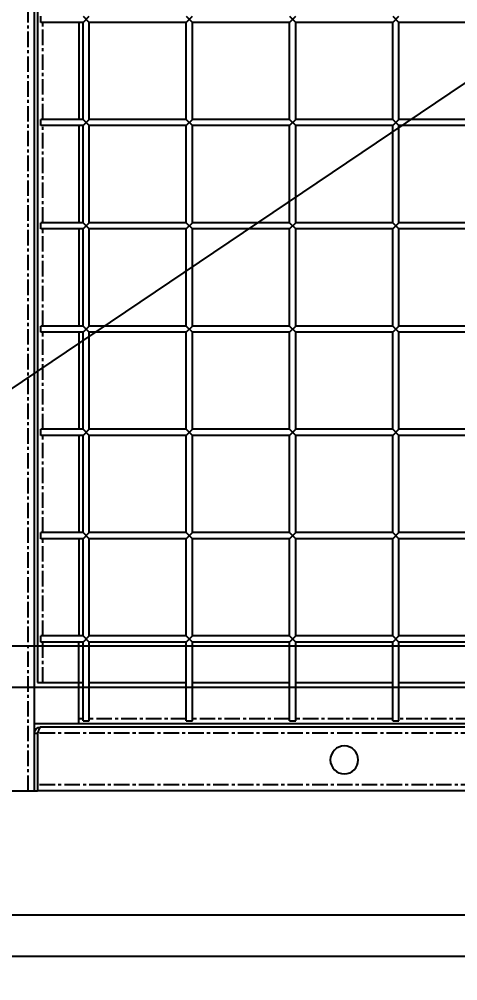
# Model space of a CAD drawing. Header units: millimetres. Extents: x -198529 to 244266, y -64 to 158464.
# Drawn here: x -165616.2 to -165403.8, y 106808.1 to 107273.5 of the extents above; entities that cross this region are included whole.
import ezdxf

# ---------------------------------------------------------------- set-up
doc = ezdxf.new("R2010")
doc.units = ezdxf.units.MM
doc.linetypes.add('CENTER', pattern=[12, 7.5, -1.5, 1.5, -1.5])
for name, color, linetype in [('0-DCC', 30, 'Continuous'), ('0-DCC-STRUC', 180, 'Continuous'), ('0-DCC-STRUC-T', 4, 'Continuous'), ('COIL-BANK', 8, 'Continuous')]:
    doc.layers.add(name, color=color, linetype=linetype)
doc.styles.add('DIM_FONT', font='SIMPLEX', dxfattribs={"width": 0.7, "bigfont": 'GBCBIG'})
doc.dimstyles.new('DIM-1', dxfattribs={"dimtxt": 150, "dimasz": 100, "dimexe": 100, "dimexo": 100, "dimgap": 100, "dimtad": 1, "dimdec": 0, "dimzin": 12, "dimdsep": 46, "dimtxsty": 'DIM_FONT', "dimblk": 'ARCHTICK', "dimcen": 2.5, "dimclrd": 256, "dimclre": 256, "dimclrt": 256, "dimadec": 0, "dimazin": 3, "dimtfac": 1, "dimtdec": 0, "dimtix": 1, "dimtmove": 2, "dimatfit": 3, "dimfxl": 1, "dimlwd": -1, "dimlwe": -1, "dimarcsym": 0})

# ---------------------------------------------------------------- blocks, each defined once
blk = doc.blocks.new('_ArchTick')
at = {"color": 0, "linetype": 'ByBlock', "const_width": 0.4}
blk.add_lwpolyline([(-0.5, -0.5), (0.5, 0.5)], dxfattribs=at)
blk = doc.blocks.new('*D219')
at = {"layer": '0-DCC-STRUC-T', "transparency": 16777216}
for p, q in [((-166445.77, 106720.01), (-166445.77, 104829)), ((-159245.77, 106720.01), (-159245.77, 104829)), ((-166445.77, 104929), (-159245.77, 104929))]:
    blk.add_line(p, q, dxfattribs=at)
at = {"layer": 'Defpoints', "color": 0, "transparency": 16777216}
for p in [(-166445.77, 106820.01), (-159245.77, 106820.01), (-159245.77, 104929)]:
    blk.add_point(p, dxfattribs=at)
at = {"layer": '0-DCC-STRUC-T', "transparency": 16777216, "xscale": 100, "yscale": 100, "zscale": 100, "rotation": 180}
blk.add_blockref('_ArchTick', (-166445.77, 104929), dxfattribs=at)
at = {"layer": '0-DCC-STRUC-T', "transparency": 16777216, "xscale": 100, "yscale": 100, "zscale": 100}
blk.add_blockref('_ArchTick', (-159245.77, 104929), dxfattribs=at)
at = {"layer": '0-DCC-STRUC-T', "transparency": 16777216, "insert": (-162845.77, 105104), "char_height": 150, "attachment_point": 5, "style": 'DIM_FONT'}
blk.add_mtext('7200', dxfattribs=at)
blk = doc.blocks.new('*D223')
at = {"layer": '0-DCC-STRUC-T', "transparency": 16777216}
for p, q in [((-166445.77, 106720.01), (-166445.77, 105389)), ((-162846, 106720.01), (-162846, 105389)), ((-166445.77, 105489), (-162846, 105489))]:
    blk.add_line(p, q, dxfattribs=at)
at = {"layer": 'Defpoints', "color": 0, "transparency": 16777216}
for p in [(-166445.77, 106820.01), (-162846, 106820.01), (-162846, 105489)]:
    blk.add_point(p, dxfattribs=at)
at = {"layer": '0-DCC-STRUC-T', "transparency": 16777216, "xscale": 100, "yscale": 100, "zscale": 100, "rotation": 180}
blk.add_blockref('_ArchTick', (-166445.77, 105489), dxfattribs=at)
at = {"layer": '0-DCC-STRUC-T', "transparency": 16777216, "xscale": 100, "yscale": 100, "zscale": 100}
blk.add_blockref('_ArchTick', (-162846, 105489), dxfattribs=at)
at = {"layer": '0-DCC-STRUC-T', "transparency": 16777216, "insert": (-164645.89, 105664), "char_height": 150, "attachment_point": 5, "style": 'DIM_FONT'}
blk.add_mtext('3600', dxfattribs=at)
blk = doc.blocks.new('DCC2850x1800(右)')
at = {"color": 0, "linetype": 'Continuous'}
for p, q in [((65616, -74478.48), (65616, -72678.48)), ((65614.5, -72730.88), (65614.5, -74426.08)), ((65392.5, -74106.48), (65439.5, -74106.48)), ((65442.5, -74103.48), (65439.5, -74106.48)), ((65442.5, -74106.48), (65439.5, -74103.48)), ((65439.5, -74153.48), (65439.5, -74106.48)), ((65442.5, -74153.48), (65442.5, -74106.48)), ((65442.5, -74106.48), (65489.5, -74106.48)), ((65492.5, -74103.48), (65489.5, -74106.48)), ((65492.5, -74106.48), (65489.5, -74103.48)), ((65489.5, -74153.48), (65489.5, -74106.48)), ((65492.5, -74153.48), (65492.5, -74106.48)), ((65492.5, -74106.48), (65539.5, -74106.48)), ((65542.5, -74103.48), (65539.5, -74106.48)), ((65542.5, -74106.48), (65539.5, -74103.48)), ((65539.5, -74153.48), (65539.5, -74106.48)), ((65542.5, -74153.48), (65542.5, -74106.48)), ((65542.5, -74106.48), (65589.5, -74106.48)), ((65592.5, -74103.48), (65589.5, -74106.48)), ((65592.5, -74106.48), (65589.5, -74103.48)), ((65589.5, -74153.48), (65589.5, -74106.48)), ((65592.5, -74153.48), (65592.5, -74106.48)), ((65592.5, -74106.48), (65613, -74106.48)), ((65594.5, -74106.48), (65594.5, -74153.48)), ((65613, -74106.48), (65613, -74103.48)), ((65392.5, -74153.48), (65439.5, -74153.48)), ((65442.5, -74153.48), (65439.5, -74156.48)), ((65442.5, -74156.48), (65439.5, -74153.48)), ((65442.5, -74153.48), (65489.5, -74153.48)), ((65492.5, -74153.48), (65489.5, -74156.48)), ((65492.5, -74156.48), (65489.5, -74153.48)), ((65492.5, -74153.48), (65539.5, -74153.48)), ((65542.5, -74153.48), (65539.5, -74156.48)), ((65542.5, -74156.48), (65539.5, -74153.48)), ((65542.5, -74153.48), (65589.5, -74153.48)), ((65592.5, -74153.48), (65589.5, -74156.48)), ((65592.5, -74156.48), (65589.5, -74153.48)), ((65592.5, -74153.48), (65613, -74153.48)), ((65613, -74156.48), (65613, -74153.48)), ((65392.5, -74156.48), (65439.5, -74156.48)), ((65439.5, -74203.48), (65439.5, -74156.48)), ((65442.5, -74203.48), (65442.5, -74156.48)), ((65442.5, -74156.48), (65489.5, -74156.48)), ((65489.5, -74203.48), (65489.5, -74156.48)), ((65492.5, -74203.48), (65492.5, -74156.48)), ((65492.5, -74156.48), (65539.5, -74156.48)), ((65539.5, -74203.48), (65539.5, -74156.48)), ((65542.5, -74203.48), (65542.5, -74156.48)), ((65542.5, -74156.48), (65589.5, -74156.48)), ((65589.5, -74203.48), (65589.5, -74156.48)), ((65592.5, -74203.48), (65592.5, -74156.48)), ((65592.5, -74156.48), (65613, -74156.48)), ((65594.5, -74156.48), (65594.5, -74203.48)), ((65392.5, -74203.48), (65439.5, -74203.48)), ((65442.5, -74203.48), (65439.5, -74206.48)), ((65442.5, -74206.48), (65439.5, -74203.48)), ((65442.5, -74203.48), (65489.5, -74203.48)), ((65492.5, -74203.48), (65489.5, -74206.48)), ((65492.5, -74206.48), (65489.5, -74203.48)), ((65492.5, -74203.48), (65539.5, -74203.48)), ((65542.5, -74203.48), (65539.5, -74206.48)), ((65542.5, -74206.48), (65539.5, -74203.48)), ((65542.5, -74203.48), (65589.5, -74203.48)), ((65592.5, -74203.48), (65589.5, -74206.48)), ((65592.5, -74206.48), (65589.5, -74203.48)), ((65592.5, -74203.48), (65613, -74203.48)), ((65613, -74206.48), (65613, -74203.48)), ((65392.5, -74206.48), (65439.5, -74206.48)), ((65439.5, -74253.48), (65439.5, -74206.48)), ((65442.5, -74253.48), (65442.5, -74206.48)), ((65442.5, -74206.48), (65489.5, -74206.48)), ((65489.5, -74253.48), (65489.5, -74206.48)), ((65492.5, -74253.48), (65492.5, -74206.48)), ((65492.5, -74206.48), (65539.5, -74206.48)), ((65539.5, -74253.48), (65539.5, -74206.48)), ((65542.5, -74253.48), (65542.5, -74206.48)), ((65542.5, -74206.48), (65589.5, -74206.48)), ((65589.5, -74253.48), (65589.5, -74206.48)), ((65592.5, -74253.48), (65592.5, -74206.48)), ((65592.5, -74206.48), (65613, -74206.48)), ((65594.5, -74206.48), (65594.5, -74253.48)), ((65392.5, -74253.48), (65439.5, -74253.48)), ((65392.5, -74256.48), (65439.5, -74256.48)), ((65442.5, -74253.48), (65439.5, -74256.48)), ((65442.5, -74256.48), (65439.5, -74253.48)), ((65439.5, -74303.48), (65439.5, -74256.48)), ((65442.5, -74253.48), (65489.5, -74253.48)), ((65442.5, -74303.48), (65442.5, -74256.48)), ((65442.5, -74256.48), (65489.5, -74256.48)), ((65492.5, -74253.48), (65489.5, -74256.48)), ((65492.5, -74256.48), (65489.5, -74253.48)), ((65489.5, -74303.48), (65489.5, -74256.48)), ((65492.5, -74253.48), (65539.5, -74253.48)), ((65492.5, -74303.48), (65492.5, -74256.48)), ((65492.5, -74256.48), (65539.5, -74256.48)), ((65542.5, -74253.48), (65539.5, -74256.48)), ((65542.5, -74256.48), (65539.5, -74253.48)), ((65539.5, -74303.48), (65539.5, -74256.48)), ((65542.5, -74253.48), (65589.5, -74253.48)), ((65542.5, -74303.48), (65542.5, -74256.48)), ((65542.5, -74256.48), (65589.5, -74256.48)), ((65592.5, -74253.48), (65589.5, -74256.48)), ((65592.5, -74256.48), (65589.5, -74253.48)), ((65589.5, -74303.48), (65589.5, -74256.48)), ((65592.5, -74253.48), (65613, -74253.48)), ((65592.5, -74303.48), (65592.5, -74256.48)), ((65592.5, -74256.48), (65613, -74256.48)), ((65594.5, -74256.48), (65594.5, -74303.48)), ((65613, -74256.48), (65613, -74253.48)), ((65392.5, -74303.48), (65439.5, -74303.48)), ((65442.5, -74303.48), (65439.5, -74306.48)), ((65442.5, -74306.48), (65439.5, -74303.48)), ((65442.5, -74303.48), (65489.5, -74303.48)), ((65492.5, -74303.48), (65489.5, -74306.48)), ((65492.5, -74306.48), (65489.5, -74303.48)), ((65492.5, -74303.48), (65539.5, -74303.48)), ((65542.5, -74303.48), (65539.5, -74306.48)), ((65542.5, -74306.48), (65539.5, -74303.48)), ((65542.5, -74303.48), (65589.5, -74303.48)), ((65592.5, -74303.48), (65589.5, -74306.48)), ((65592.5, -74306.48), (65589.5, -74303.48)), ((65592.5, -74303.48), (65613, -74303.48)), ((65613, -74306.48), (65613, -74303.48)), ((65392.5, -74306.48), (65439.5, -74306.48)), ((65439.5, -74353.48), (65439.5, -74306.48)), ((65442.5, -74353.48), (65442.5, -74306.48)), ((65442.5, -74306.48), (65489.5, -74306.48)), ((65489.5, -74353.48), (65489.5, -74306.48)), ((65492.5, -74353.48), (65492.5, -74306.48)), ((65492.5, -74306.48), (65539.5, -74306.48)), ((65539.5, -74353.48), (65539.5, -74306.48)), ((65542.5, -74353.48), (65542.5, -74306.48)), ((65542.5, -74306.48), (65589.5, -74306.48)), ((65589.5, -74353.48), (65589.5, -74306.48)), ((65592.5, -74353.48), (65592.5, -74306.48)), ((65592.5, -74306.48), (65613, -74306.48)), ((65594.5, -74306.48), (65594.5, -74353.48)), ((65392.5, -74353.48), (65439.5, -74353.48)), ((65442.5, -74353.48), (65439.5, -74356.48)), ((65442.5, -74356.48), (65439.5, -74353.48)), ((65442.5, -74353.48), (65489.5, -74353.48)), ((65492.5, -74353.48), (65489.5, -74356.48)), ((65492.5, -74356.48), (65489.5, -74353.48)), ((65492.5, -74353.48), (65539.5, -74353.48)), ((65542.5, -74353.48), (65539.5, -74356.48)), ((65542.5, -74356.48), (65539.5, -74353.48)), ((65542.5, -74353.48), (65589.5, -74353.48)), ((65592.5, -74353.48), (65589.5, -74356.48)), ((65592.5, -74356.48), (65589.5, -74353.48)), ((65592.5, -74353.48), (65613, -74353.48)), ((65613, -74356.48), (65613, -74353.48)), ((65392.5, -74356.48), (65439.5, -74356.48)), ((65439.5, -74403.48), (65439.5, -74356.48)), ((65442.5, -74403.48), (65442.5, -74356.48)), ((65442.5, -74356.48), (65489.5, -74356.48)), ((65489.5, -74403.48), (65489.5, -74356.48)), ((65492.5, -74403.48), (65492.5, -74356.48)), ((65492.5, -74356.48), (65539.5, -74356.48)), ((65539.5, -74403.48), (65539.5, -74356.48)), ((65542.5, -74403.48), (65542.5, -74356.48)), ((65542.5, -74356.48), (65589.5, -74356.48)), ((65589.5, -74403.48), (65589.5, -74356.48)), ((65592.5, -74403.48), (65592.5, -74356.48)), ((65592.5, -74356.48), (65613, -74356.48)), ((65594.5, -74356.48), (65594.5, -74403.48)), ((65392.5, -74403.48), (65439.5, -74403.48)), ((65442.5, -74403.48), (65439.5, -74406.48)), ((65442.5, -74406.48), (65439.5, -74403.48)), ((65442.5, -74403.48), (65489.5, -74403.48)), ((65492.5, -74403.48), (65489.5, -74406.48)), ((65492.5, -74406.48), (65489.5, -74403.48)), ((65492.5, -74403.48), (65539.5, -74403.48)), ((65542.5, -74403.48), (65539.5, -74406.48)), ((65542.5, -74406.48), (65539.5, -74403.48)), ((65542.5, -74403.48), (65589.5, -74403.48)), ((65592.5, -74403.48), (65589.5, -74406.48)), ((65592.5, -74406.48), (65589.5, -74403.48)), ((65592.5, -74403.48), (65613, -74403.48)), ((65613, -74406.48), (65613, -74403.48)), ((65392.5, -74406.48), (65439.5, -74406.48)), ((65439.5, -74444.58), (65439.5, -74406.48)), ((65442.5, -74444.58), (65442.5, -74406.48)), ((65442.5, -74406.48), (65489.5, -74406.48)), ((65489.5, -74444.58), (65489.5, -74406.48)), ((65492.5, -74444.58), (65492.5, -74406.48)), ((65492.5, -74406.48), (65539.5, -74406.48)), ((65539.5, -74444.58), (65539.5, -74406.48)), ((65542.5, -74444.58), (65542.5, -74406.48)), ((65542.5, -74406.48), (65589.5, -74406.48)), ((65589.5, -74444.58), (65589.5, -74406.48)), ((65592.5, -74444.58), (65592.5, -74406.48)), ((65592.5, -74406.48), (65613, -74406.48)), ((65594.5, -74446.08), (65594.5, -74406.48)), ((65439.5, -74426.08), (65392.5, -74426.08)), ((65489.5, -74426.08), (65442.5, -74426.08)), ((65539.5, -74426.08), (65492.5, -74426.08)), ((65589.5, -74426.08), (65542.5, -74426.08)), ((65614.5, -74426.08), (65592.5, -74426.08)), ((62966, -74446.08), (65616, -74446.08)), ((62966, -74447.58), (65613, -74447.58)), ((65442.5, -74444.58), (65439.5, -74444.58)), ((65492.5, -74444.58), (65489.5, -74444.58)), ((65542.5, -74444.58), (65539.5, -74444.58)), ((65592.5, -74444.58), (65589.5, -74444.58)), ((65614.23, -74449.73), (65614.5, -74450.58)), ((65614.5, -74450.58), (65614.5, -74478.48)), ((65616, -74450.58), (65614.5, -74450.58)), ((62966, -74478.48), (65614.5, -74478.48)), ((65616, -74478.48), (65614.5, -74478.48)), ((65754.5, -74478.48), (65616, -74478.48))]:
    blk.add_line(p, q, dxfattribs=at)
at = {"color": 0, "linetype": 'CENTER'}
for p, q in [((65619, -74478.48), (65619, -72678.48)), ((65612, -74153.48), (65612, -74106.48)), ((65612, -74203.48), (65612, -74156.48)), ((65612, -74253.48), (65612, -74206.48)), ((65612, -74303.48), (65612, -74256.48)), ((65612, -74353.48), (65612, -74306.48)), ((65612, -74403.48), (65612, -74356.48)), ((65612, -74426.08), (65612, -74406.48)), ((65392.5, -74443.58), (65439.5, -74443.58)), ((65442.5, -74443.58), (65489.5, -74443.58)), ((65492.5, -74443.58), (65539.5, -74443.58)), ((65542.5, -74443.58), (65589.5, -74443.58)), ((65592.5, -74443.58), (65594.5, -74443.58)), ((62966, -74450.58), (65614.5, -74450.58)), ((62966, -74475.48), (65614.5, -74475.48))]:
    blk.add_line(p, q, dxfattribs=at)
at = {"color": 0, "linetype": 'Continuous'}
blk.add_circle((65466, -74463.48), 6.75, dxfattribs=at)
blk.add_arc((65613, -74450.58), 3, 0, 90, dxfattribs=at)
for points, knots in [([(65613, -74447.58), (65613.21, -74447.58), (65613.67, -74448.17), (65613.86, -74448.7), (65614, -74449.08)], [0, 0, 0, 0, 0.347127, 1, 1, 1, 1]), ([(65614, -74449.08), (65614.04, -74449.18), (65614.12, -74449.4), (65614.19, -74449.62), (65614.23, -74449.73)], [0, 0, 0, 0, 0.488633, 1, 1, 1, 1])]:
    blk.add_open_spline(points, degree=3, knots=knots, dxfattribs=at)

msp = doc.modelspace()

# ---------------------------------------------------------------- linework, layer by layer
at = {"layer": '0-DCC-STRUC'}
for points in [[(-165695.78, 106820.01), (-162995.77, 106820.01), (-162995.77, 106970.01), (-165695.78, 106970.01)], [(-165695.78, 106840.01), (-162995.77, 106840.01), (-162995.77, 106950.01), (-165695.78, 106950.01)]]:
    msp.add_lwpolyline(points, close=True, dxfattribs=at)
at = {"layer": '0-DCC-STRUC-T'}
msp.add_lwpolyline([(-165693.54, 107045.01), (-165393.09, 107247.37)], dxfattribs=at)
at = {"layer": 'COIL-BANK'}
msp.add_line((-177765.36, 106820.01), (-138929, 106820.01), dxfattribs=at)

# ---------------------------------------------------------------- block references
at = {"layer": '0-DCC', "xscale": -1}
msp.add_blockref('DCC2850x1800(右)', (-99992.77, 181378.49), dxfattribs=at)

# ---------------------------------------------------------------- dimensions: what is measured, and where the dimension line sits
at = {"layer": '0-DCC-STRUC-T'}
for base, p2, picture, middle in [((-159245.77, 104929), (-159245.77, 106820.01), '*D219', (-162845.77, 105104)), ((-162846, 105489), (-162846, 106820.01), '*D223', (-164645.89, 105664))]:
    dim = msp.add_linear_dim(base=base, p1=(-166445.77, 106820.01), p2=p2, dimstyle='DIM-1', dxfattribs=at)
    dim.commit()
    dim.dimension.update_dxf_attribs({"geometry": picture, "text_midpoint": middle})

doc.saveas('drawing.dxf')
